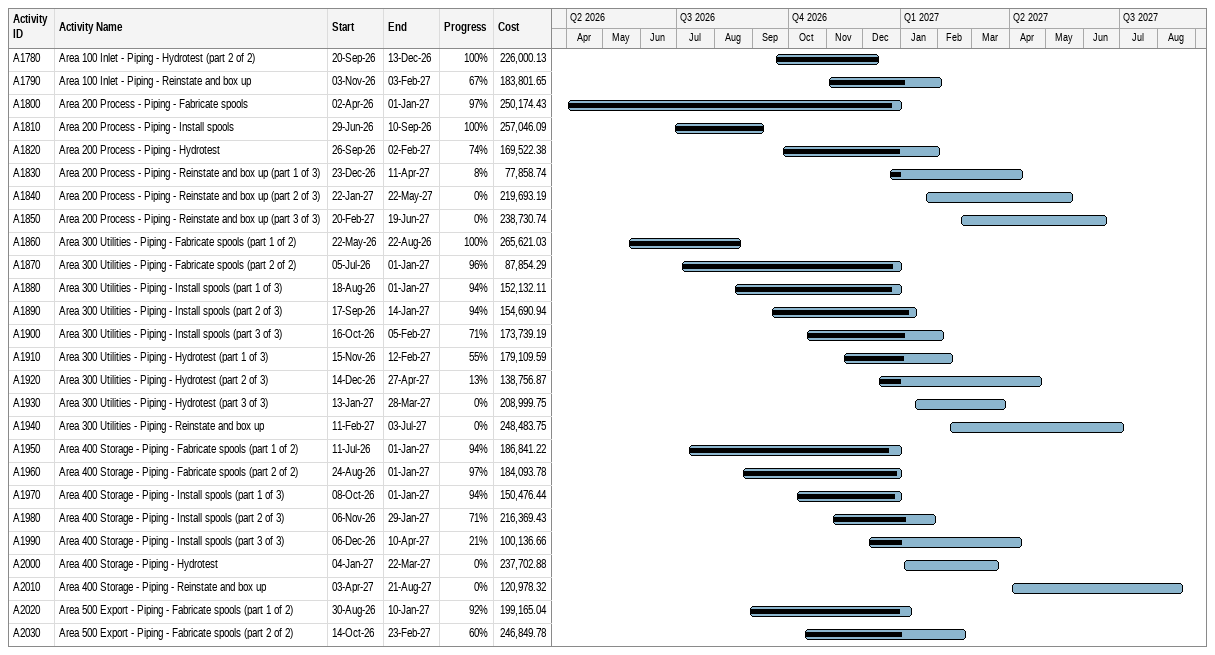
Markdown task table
| ID | Task | Start | Finish | % complete | Cost |
|---|---|---|---|---|---|
| A1780 | Area 100 Inlet - Piping - Hydrotest (part 2 of 2) | 2026-09-20 | 2026-12-13 | 100 | 226000.13 |
| A1790 | Area 100 Inlet - Piping - Reinstate and box up | 2026-11-03 | 2027-02-03 | 67 | 183801.65 |
| A1800 | Area 200 Process - Piping - Fabricate spools | 2026-04-02 | 2027-01-01 | 97 | 250174.43 |
| A1810 | Area 200 Process - Piping - Install spools | 2026-06-29 | 2026-09-10 | 100 | 257046.09 |
| A1820 | Area 200 Process - Piping - Hydrotest | 2026-09-26 | 2027-02-02 | 74 | 169522.38 |
| A1830 | Area 200 Process - Piping - Reinstate and box up (part 1 of 3) | 2026-12-23 | 2027-04-11 | 8 | 77858.74 |
| A1840 | Area 200 Process - Piping - Reinstate and box up (part 2 of 3) | 2027-01-22 | 2027-05-22 | 0 | 219693.19 |
| A1850 | Area 200 Process - Piping - Reinstate and box up (part 3 of 3) | 2027-02-20 | 2027-06-19 | 0 | 238730.74 |
| A1860 | Area 300 Utilities - Piping - Fabricate spools (part 1 of 2) | 2026-05-22 | 2026-08-22 | 100 | 265621.03 |
| A1870 | Area 300 Utilities - Piping - Fabricate spools (part 2 of 2) | 2026-07-05 | 2027-01-01 | 96 | 87854.29 |
| A1880 | Area 300 Utilities - Piping - Install spools (part 1 of 3) | 2026-08-18 | 2027-01-01 | 94 | 152132.11 |
| A1890 | Area 300 Utilities - Piping - Install spools (part 2 of 3) | 2026-09-17 | 2027-01-14 | 94 | 154690.94 |
| A1900 | Area 300 Utilities - Piping - Install spools (part 3 of 3) | 2026-10-16 | 2027-02-05 | 71 | 173739.19 |
| A1910 | Area 300 Utilities - Piping - Hydrotest (part 1 of 3) | 2026-11-15 | 2027-02-12 | 55 | 179109.59 |
| A1920 | Area 300 Utilities - Piping - Hydrotest (part 2 of 3) | 2026-12-14 | 2027-04-27 | 13 | 138756.87 |
| A1930 | Area 300 Utilities - Piping - Hydrotest (part 3 of 3) | 2027-01-13 | 2027-03-28 | 0 | 208999.75 |
| A1940 | Area 300 Utilities - Piping - Reinstate and box up | 2027-02-11 | 2027-07-03 | 0 | 248483.75 |
| A1950 | Area 400 Storage - Piping - Fabricate spools (part 1 of 2) | 2026-07-11 | 2027-01-01 | 94 | 186841.22 |
| A1960 | Area 400 Storage - Piping - Fabricate spools (part 2 of 2) | 2026-08-24 | 2027-01-01 | 97 | 184093.78 |
| A1970 | Area 400 Storage - Piping - Install spools (part 1 of 3) | 2026-10-08 | 2027-01-01 | 94 | 150476.44 |
| A1980 | Area 400 Storage - Piping - Install spools (part 2 of 3) | 2026-11-06 | 2027-01-29 | 71 | 216369.43 |
| A1990 | Area 400 Storage - Piping - Install spools (part 3 of 3) | 2026-12-06 | 2027-04-10 | 21 | 100136.66 |
| A2000 | Area 400 Storage - Piping - Hydrotest | 2027-01-04 | 2027-03-22 | 0 | 237702.88 |
| A2010 | Area 400 Storage - Piping - Reinstate and box up | 2027-04-03 | 2027-08-21 | 0 | 120978.32 |
| A2020 | Area 500 Export - Piping - Fabricate spools (part 1 of 2) | 2026-08-30 | 2027-01-10 | 92 | 199165.04 |
| A2030 | Area 500 Export - Piping - Fabricate spools (part 2 of 2) | 2026-10-14 | 2027-02-23 | 60 | 246849.78 |
